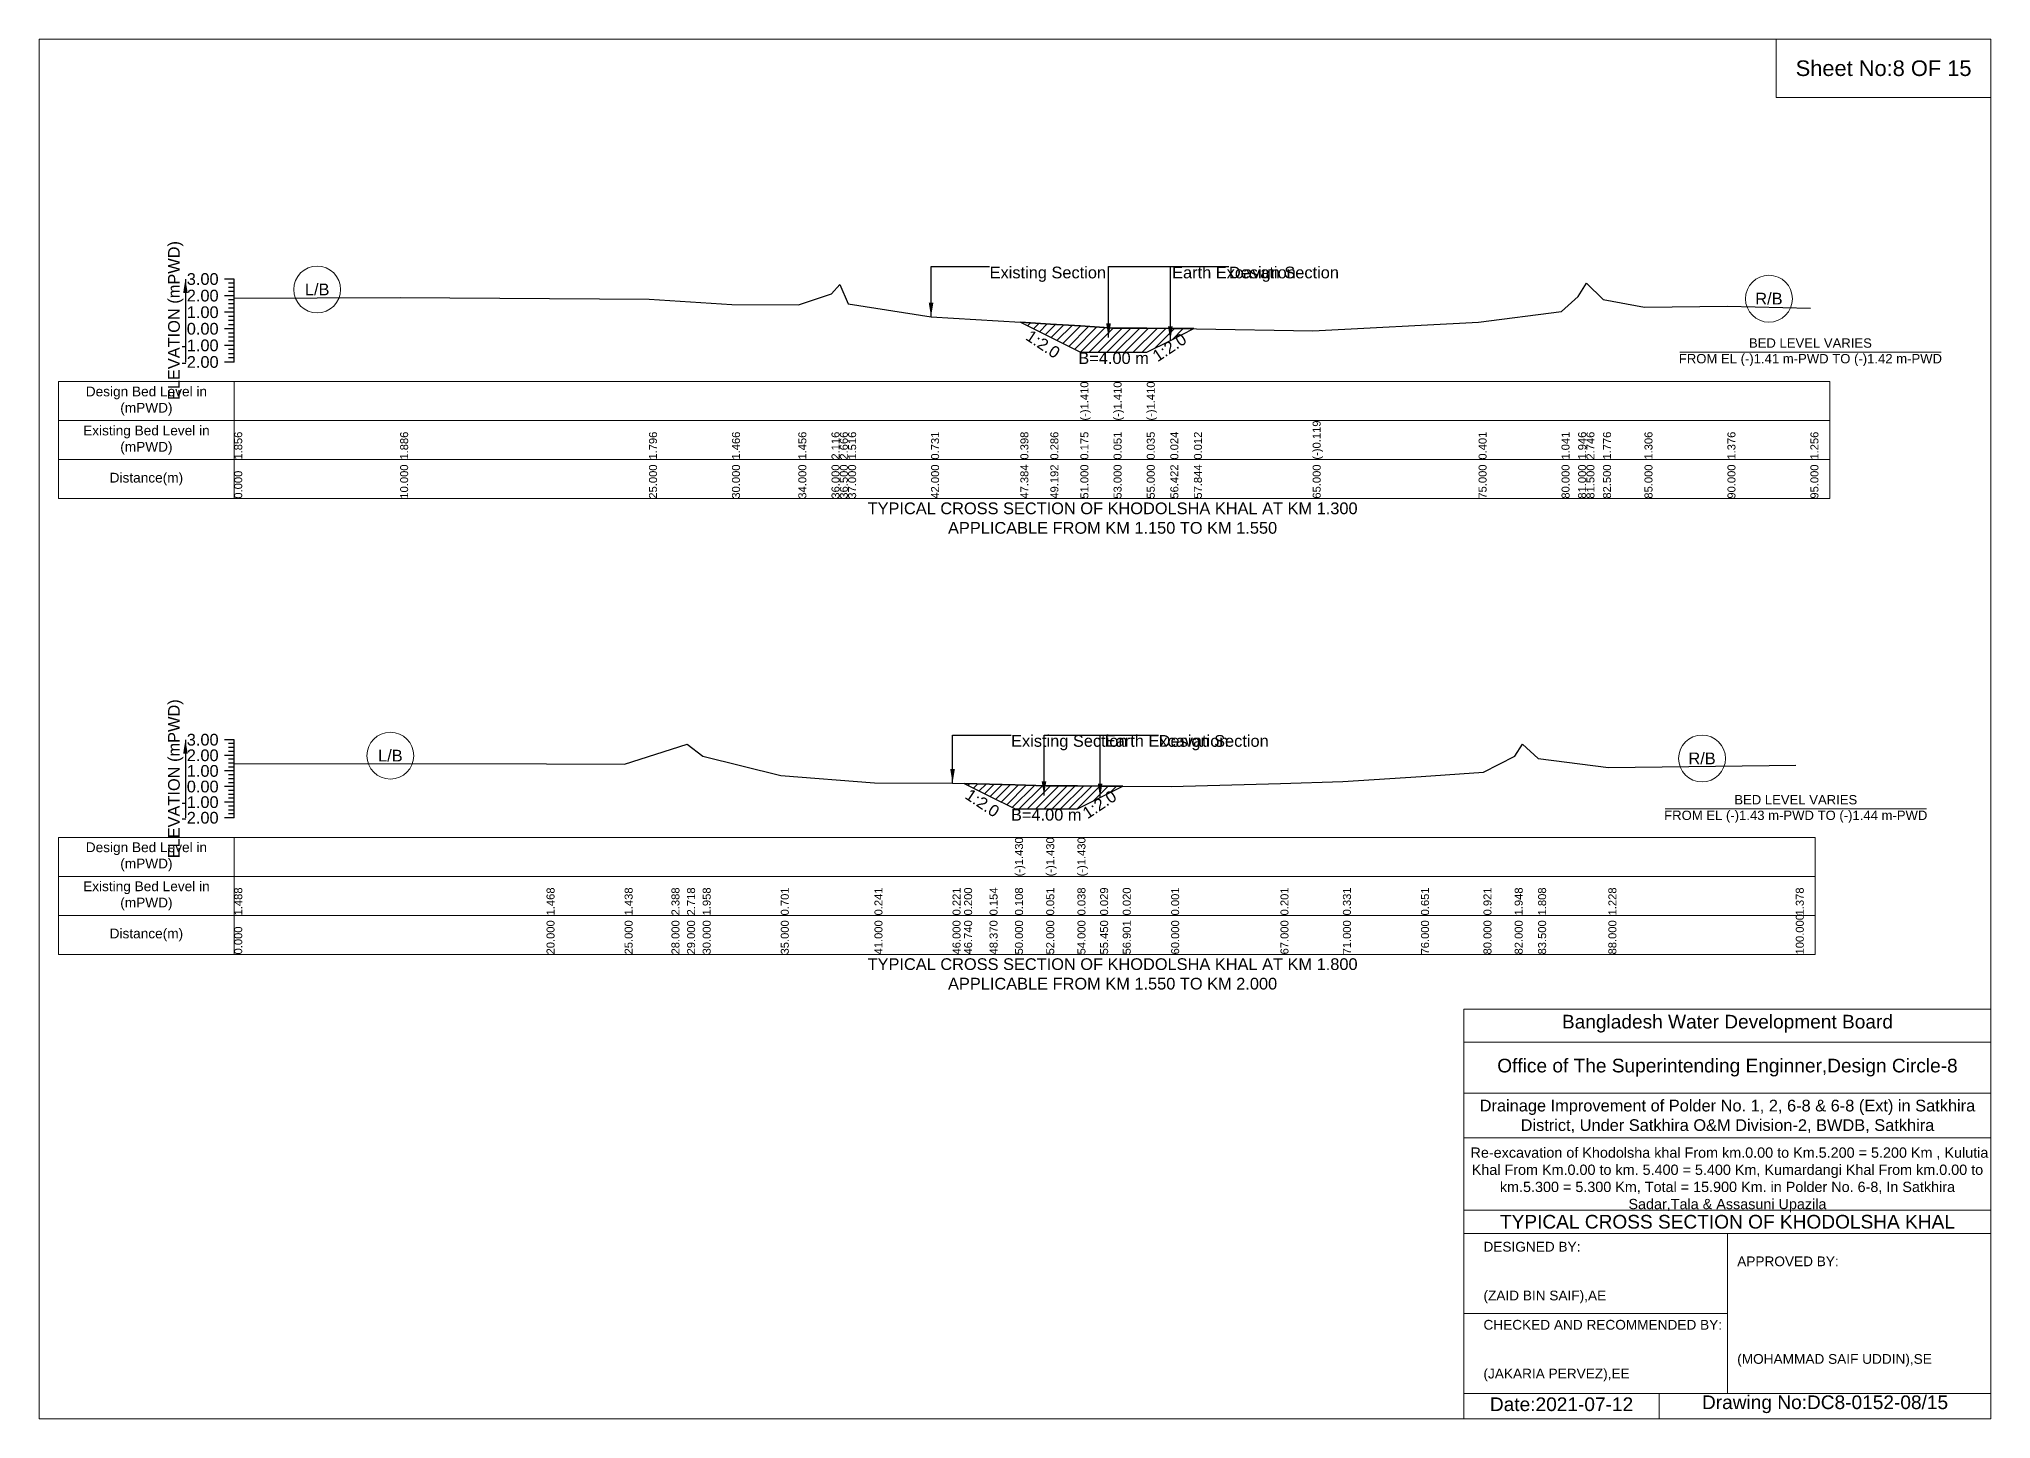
# Model space of a CAD drawing. Header units: inches. Extents: x 91000 to 568000, y -5656 to 0.
# Drawn here: x 170000 to 178000, y -5656 to 0 of the extents above; entities that cross this region are included whole.
import ezdxf

# ---------------------------------------------------------------- set-up
doc = ezdxf.new("R2010")
doc.units = ezdxf.units.IN
doc.header["$LTSCALE"] = 7
doc.header["$MEASUREMENT"] = 0
for name, color, linetype, lineweight in [('Cross section Data Border', 7, 'Continuous', 9), ('Cross Section Labels', 7, 'Continuous', 9), ('Existing_Bed_Level for Xsection', 7, 'Continuous', 25)]:
    doc.layers.add(name, color=color, linetype=linetype, lineweight=lineweight)
doc.styles.get("Standard").update_dxf_attribs({"font": 'arial.ttf'})
doc.dimstyles.get("Standard").update_dxf_attribs({"dimtxt": 0.18, "dimasz": 0.18, "dimexe": 0.18, "dimexo": 0.0625, "dimgap": 0.09, "dimtad": 0, "dimtih": 1, "dimtoh": 1, "dimdec": 4, "dimzin": 0, "dimdsep": 46, "dimtxsty": 'Standard', "dimcen": 0.09, "dimadec": 0, "dimazin": 0, "dimtfac": 1, "dimtdec": 4, "dimtofl": 0, "dimtmove": 0, "dimatfit": 3, "dimfxl": 1, "dimtolj": 1, "dimtzin": 0, "dimarcsym": 0})

msp = doc.modelspace()

# ---------------------------------------------------------------- hatches: boundary and pattern name
at = {"layer": 'Existing_Bed_Level for Xsection'}
h = msp.add_hatch(dxfattribs=at)
h.set_pattern_fill('ANSI31', color=256, scale=204, style=0)
h.paths.add_polyline_path([(174022.1, -1160.8), (174145, -1222.3), (174268, -1283.8), (174404, -1283.8), (174540, -1283.8), (174636.7, -1235.4), (174733.4, -1187.1), (174636.7, -1186.3), (174540, -1185.5), (174404, -1184.4), (174268, -1176), (174145, -1168.4)])
h = msp.add_hatch(dxfattribs=at)
h.set_pattern_fill('ANSI31', color=256, scale=192, style=0)
h.paths.add_polyline_path([(173791.4, -3051.3), (173895.7, -3103.4), (174000, -3155.6), (174128, -3155.6), (174256, -3155.6), (174348.8, -3109.2), (174441.6, -3062.8), (174348.8, -3062.2), (174256, -3061.6), (174128, -3060.8), (174000, -3057.2), (173895.7, -3054.2)])

# ---------------------------------------------------------------- linework, layer by layer
at = {"layer": 'Cross section Data Border'}
for points in [[(170080, -1403.9), (177340, -1403.9), (177340, -1883.9), (170080, -1883.9)], [(170080, -3272.1), (177280, -3272.1), (177280, -3752.1), (170080, -3752.1)]]:
    msp.add_lwpolyline(points, close=True, dxfattribs=at)
for points in [[(170800, -1403.9), (170800, -1883.9)], [(170080, -1563.9), (177340, -1563.9)], [(170080, -1723.9), (177340, -1723.9)], [(170800, -3272.1), (170800, -3752.1)], [(170080, -3432.1), (177280, -3432.1)], [(170080, -3592.1), (177280, -3592.1)]]:
    msp.add_lwpolyline(points, dxfattribs=at)
at = {"layer": 'Cross Section Labels'}
for points in [[(170000, 0), (178000, 0), (178000, -5656), (170000, -5656)], [(177120, 0), (178000, 0), (178000, -240), (177120, -240)]]:
    msp.add_lwpolyline(points, close=True, dxfattribs=at)
for points in [[(176724.2, -1283.8), (177795.8, -1283.8)], [(176664.2, -3155.6), (177735.8, -3155.6)], [(175840, -5656), (175840, -3976), (178000, -3976)], [(175840, -4112), (178000, -4112)], [(175840, -4320), (178000, -4320)], [(175840, -4504), (178000, -4504)], [(175840, -4800), (178000, -4800)], [(175840, -4896), (178000, -4896)], [(176920, -4896), (176920, -5552)], [(175840, -5224), (176920, -5224)], [(175840, -5552), (178000, -5552)], [(176640, -5552), (176640, -5656)]]:
    msp.add_lwpolyline(points, dxfattribs=at)
for centre in [(171140, -1026.7), (177090, -1064.4), (171440, -2937.5), (176816, -2948.7)]:
    msp.add_circle(centre, 96, dxfattribs=at)
at = {"layer": 'Existing_Bed_Level for Xsection'}
for points in [[(170800, -983.9), (170760, -983.9)], [(170800, -1000.9), (170776, -1000.9)], [(170800, -1017.9), (170776, -1017.9)], [(170800, -1034.9), (170776, -1034.9)], [(170800, -1323.9), (170800, -1255.9), (170800, -1187.9), (170800, -1119.9), (170800, -1051.9), (170800, -983.9)], [(170800, -1061.7), (171480, -1059.7), (172500, -1065.8), (172840, -1088.2), (173112, -1088.9), (173248, -1044), (173282, -1006.6), (173316, -1084.8), (173656, -1138.2), (174022.1, -1160.8), (174145, -1168.4), (174268, -1176), (174268, -1176), (174404, -1184.4), (174404, -1184.4), (174540, -1185.5), (174540, -1185.5), (174636.7, -1186.3), (174733.4, -1187.1), (174744, -1187.2), (175220, -1196), (175900, -1160.6), (176240, -1117.1), (176308, -1055.6), (176342, -1001.2), (176410, -1067.1), (176580, -1099.1), (176920, -1094.3), (177260, -1102.5)], [(170800, -1051.9), (170760, -1051.9)], [(170800, -1119.9), (170760, -1119.9)], [(170800, -1068.9), (170776, -1068.9)], [(170800, -1085.9), (170776, -1085.9)], [(170800, -1102.9), (170776, -1102.9)], [(170800, -1187.9), (170760, -1187.9)], [(170800, -1136.9), (170776, -1136.9)], [(170800, -1153.9), (170776, -1153.9)], [(170800, -1170.9), (170776, -1170.9)], [(170800, -1255.9), (170760, -1255.9)], [(170800, -1204.9), (170776, -1204.9)], [(170800, -1221.9), (170776, -1221.9)], [(170800, -1238.9), (170776, -1238.9)], [(170800, -1272.9), (170776, -1272.9)], [(170800, -1323.9), (170760, -1323.9)], [(170800, -1289.9), (170776, -1289.9)], [(170800, -1306.9), (170776, -1306.9)], [(170800, -2872.1), (170760, -2872.1)], [(170800, -3192.1), (170800, -3128.1), (170800, -3064.1), (170800, -3000.1), (170800, -2936.1), (170800, -2872.1)], [(170800, -2936.1), (170760, -2936.1)], [(170800, -2888.1), (170776, -2888.1)], [(170800, -2904.1), (170776, -2904.1)], [(170800, -2920.1), (170776, -2920.1)], [(170800, -2952.1), (170776, -2952.1)], [(170800, -2968.8), (172080, -2970.1), (172400, -2972), (172592, -2911.2), (172656, -2890.1), (172720, -2938.8), (173040, -3019.2), (173424, -3048.6), (173744, -3049.9), (173791.4, -3051.3), (173895.7, -3054.2), (174000, -3057.2), (174000, -3057.2), (174128, -3060.8), (174128, -3060.8), (174256, -3061.6), (174256, -3061.6), (174348.8, -3062.2), (174441.6, -3062.8), (174640, -3064), (175088, -3051.2), (175344, -3042.9), (175664, -3022.4), (175920, -3005.1), (176048, -2939.4), (176080, -2890.8), (176144, -2948.4), (176432, -2985.5), (177200, -2975.9)], [(170800, -3000.1), (170760, -3000.1)], [(170800, -2968.1), (170776, -2968.1)], [(170800, -2984.1), (170776, -2984.1)], [(170800, -3016.1), (170776, -3016.1)], [(170800, -3032.1), (170776, -3032.1)], [(170800, -3064.1), (170760, -3064.1)], [(170800, -3048.1), (170776, -3048.1)], [(170800, -3080.1), (170776, -3080.1)], [(170800, -3096.1), (170776, -3096.1)], [(170800, -3112.1), (170776, -3112.1)], [(170800, -3128.1), (170760, -3128.1)], [(170800, -3192.1), (170760, -3192.1)], [(170800, -3144.1), (170776, -3144.1)], [(170800, -3160.1), (170776, -3160.1)], [(170800, -3176.1), (170776, -3176.1)]]:
    msp.add_lwpolyline(points, dxfattribs=at)
for points in [[(174022.1, -1160.8), (174022.1, -1160.8), (174145, -1222.3), (174268, -1283.8), (174268, -1283.8), (174404, -1283.8), (174404, -1283.8), (174540, -1283.8), (174540, -1283.8), (174636.7, -1235.4), (174733.4, -1187.1), (174733.4, -1187.1), (174733.4, -1187.1), (174636.7, -1186.3), (174540, -1185.5), (174540, -1185.5), (174404, -1184.4), (174404, -1184.4), (174268, -1176), (174268, -1176), (174145, -1168.4), (174022.1, -1160.8)], [(173791.4, -3051.3), (173895.7, -3103.4), (174000, -3155.6), (174000, -3155.6), (174128, -3155.6), (174128, -3155.6), (174256, -3155.6), (174256, -3155.6), (174348.8, -3109.2), (174441.6, -3062.8), (174441.6, -3062.8), (174441.6, -3062.8), (174348.8, -3062.2), (174256, -3061.6), (174256, -3061.6), (174128, -3060.8), (174128, -3060.8), (174000, -3057.2), (174000, -3057.2), (173895.7, -3054.2)]]:
    msp.add_lwpolyline(points, close=True, dxfattribs=at)

# ---------------------------------------------------------------- texts
at = {"layer": 'Cross section Data Border', "char_height": 40, "width": 640, "attachment_point": 5}
for s, insert in [('Design Bed Level in (mPWD)', (170440, -1483.9)), ('Existing Bed Level in (mPWD)', (170440, -1643.9)), ('Distance(m)', (170440, -1803.9)), ('Design Bed Level in (mPWD)', (170440, -3352.1)), ('Existing Bed Level in (mPWD)', (170440, -3512.1)), ('Distance(m)', (170440, -3672.1))]:
    msp.add_mtext(s, dxfattribs=dict(at, insert=insert))
at = {"layer": 'Cross Section Labels'}
for s, insert, char_height, attachment_point in [('Sheet No:8 OF 15', (177560, -120), 64, 5), ('Existing Section', (173896, -932.9), 48, 1), ('Earth Excavation', (174644, -932.9), 48, 1), ('Design Section', (174876.7, -932.9), 48, 1), ('L/B', (171140, -1026.7), 48, 5), ('R/B', (177090, -1064.4), 48, 5), ('BED LEVEL VARIES ^JFROM EL (-)1.41 m-PWD TO (-)1.42 m-PWD', (177260, -1283.8), 38.4, 5), ('B=4.00 m', (174404, -1283.8), 48, 2), ('TYPICAL CROSS SECTION OF KHODOLSHA KHAL AT KM 1.300^JAPPLICABLE FROM KM 1.150 TO KM 1.550', (174400, -1963.9), 48, 5), ('Existing Section', (173984, -2852.9), 48, 1), ('Earth Excavation', (174368, -2852.9), 48, 1), ('Design Section', (174588.8, -2852.9), 48, 1), ('L/B', (171440, -2937.5), 48, 5), ('R/B', (176816, -2948.7), 48, 5), ('BED LEVEL VARIES ^JFROM EL (-)1.43 m-PWD TO (-)1.44 m-PWD', (177200, -3155.6), 38.4, 5), ('B=4.00 m', (174128, -3155.6), 48, 2), ('TYPICAL CROSS SECTION OF KHODOLSHA KHAL AT KM 1.800^JAPPLICABLE FROM KM 1.550 TO KM 2.000', (174400, -3832.1), 48, 5), ('Bangladesh Water Development Board', (176920, -4036), 56, 5), ('Office of The Superintending Enginner,Design Circle-8', (176920, -4216), 56, 5)]:
    msp.add_mtext(s, dxfattribs=dict(at, insert=insert, char_height=char_height, attachment_point=attachment_point))
at = {"layer": 'Cross Section Labels', "char_height": 48, "attachment_point": 2}
for insert, rotation in [((174128, -1230.8), 326.30993), ((174619.7, -1243.9), 33.69007), ((173879.7, -3111.4), 326.30993), ((174332.8, -3117.2), 33.69007)]:
    msp.add_mtext('1:2.0', dxfattribs=dict(at, insert=insert, rotation=rotation))
at = {"layer": 'Cross Section Labels'}
for s, insert, char_height, width, attachment_point in [('Drainage Improvement of Polder No. 1, 2, 6-8 & 6-8 (Ext) in Satkhira District, Under Satkhira O&M Division-2, BWDB, Satkhira', (176920, -4416), 48, 2240, 5), (' Re-excavation of Khodolsha khal From km.0.00 to Km.5.200 = 5.200 Km , Kulutia Khal From Km.0.00 to km. 5.400 = 5.400 Km, Kumardangi Khal From km.0.00 to km.5.300 = 5.300 Km, Total = 15.900 Km. in Polder No. 6-8, In Satkhira Sadar,Tala & Assasuni Upazila', (176920, -4676), 42.1524, 2160, 5), ('TYPICAL CROSS SECTION OF KHODOLSHA KHAL', (176920, -4848), 56, 2240, 5), ('DESIGNED BY:^J^J^J(ZAID BIN SAIF),AE', (175920, -5056), 40, 1120, 4), ('APPROVED BY:^J^J^J^J^J^J(MOHAMMAD SAIF UDDIN),SE', (176960, -5216), 40, 1120, 4), ('CHECKED AND RECOMMENDED BY:^J^J^J(JAKARIA PERVEZ),EE', (175920, -5376), 40, 1120, 4), ('Date:2021-07-12', (176240, -5596), 56, 1120, 5), ('Drawing No:DC8-0152-08/15', (177320, -5596), 56, 1760, 5)]:
    msp.add_mtext(s, dxfattribs=dict(at, insert=insert, char_height=char_height, width=width, attachment_point=attachment_point))
at = {"layer": 'Existing_Bed_Level for Xsection', "rotation": 90}
for s, insert, char_height, attachment_point in [('ELEVATION (mPWD)', (170560, -1153.9), 48, 5), ('(-)1.410', (174268, -1563.9), 32.8, 1), ('(-)1.410', (174404, -1563.9), 32.8, 1), ('(-)1.410', (174540, -1563.9), 32.8, 1), ('(-)0.119', (175220, -1723.9), 32.8, 1), ('1.856', (170800, -1723.9), 32.8, 1), ('1.886', (171480, -1723.9), 32.8, 1), ('1.796', (172500, -1723.9), 32.8, 1), ('1.466', (172840, -1723.9), 32.8, 1), ('1.456', (173112, -1723.9), 32.8, 1), ('2.116', (173248, -1723.9), 32.8, 1), ('2.666', (173282, -1723.9), 32.8, 1), ('1.516', (173316, -1723.9), 32.8, 1), ('0.731', (173656, -1723.9), 32.8, 1), ('0.398', (174022.1, -1723.9), 32.8, 1), ('0.286', (174145, -1723.9), 32.8, 1), ('0.175', (174268, -1723.9), 32.8, 1), ('0.051', (174404, -1723.9), 32.8, 1), ('0.035', (174540, -1723.9), 32.8, 1), ('0.024', (174636.7, -1723.9), 32.8, 1), ('0.012', (174733.4, -1723.9), 32.8, 1), ('0.401', (175900, -1723.9), 32.8, 1), ('1.041', (176240, -1723.9), 32.8, 1), ('1.946', (176308, -1723.9), 32.8, 1), ('2.746', (176342, -1723.9), 32.8, 1), ('1.776', (176410, -1723.9), 32.8, 1), ('1.306', (176580, -1723.9), 32.8, 1), ('1.376', (176920, -1723.9), 32.8, 1), ('1.256', (177260, -1723.9), 32.8, 1), ('10.000', (171480, -1883.9), 32.8, 1), ('25.000', (172500, -1883.9), 32.8, 1), ('30.000', (172840, -1883.9), 32.8, 1), ('34.000', (173112, -1883.9), 32.8, 1), ('36.000', (173248, -1883.9), 32.8, 1), ('36.500', (173282, -1883.9), 32.8, 1), ('37.000', (173316, -1883.9), 32.8, 1), ('42.000', (173656, -1883.9), 32.8, 1), ('47.384', (174022.1, -1883.9), 32.8, 1), ('49.192', (174145, -1883.9), 32.8, 1), ('51.000', (174268, -1883.9), 32.8, 1), ('53.000', (174404, -1883.9), 32.8, 1), ('55.000', (174540, -1883.9), 32.8, 1), ('56.422', (174636.7, -1883.9), 32.8, 1), ('57.844', (174733.4, -1883.9), 32.8, 1), ('65.000', (175220, -1883.9), 32.8, 1), ('75.000', (175900, -1883.9), 32.8, 1), ('80.000', (176240, -1883.9), 32.8, 1), ('81.000', (176308, -1883.9), 32.8, 1), ('81.500', (176342, -1883.9), 32.8, 1), ('82.500', (176410, -1883.9), 32.8, 1), ('85.000', (176580, -1883.9), 32.8, 1), ('90.000', (176920, -1883.9), 32.8, 1), ('95.000', (177260, -1883.9), 32.8, 1), ('0.000', (170800, -1883.9), 32.8, 1), ('ELEVATION (mPWD)', (170560, -3032.1), 48, 5), ('(-)1.430', (174000, -3432.1), 32.8, 1), ('(-)1.430', (174128, -3432.1), 32.8, 1), ('(-)1.430', (174256, -3432.1), 32.8, 1), ('1.488', (170800, -3592.1), 32.8, 1), ('1.468', (172080, -3592.1), 32.8, 1), ('1.438', (172400, -3592.1), 32.8, 1), ('2.388', (172592, -3592.1), 32.8, 1), ('2.718', (172656, -3592.1), 32.8, 1), ('1.958', (172720, -3592.1), 32.8, 1), ('0.701', (173040, -3592.1), 32.8, 1), ('0.241', (173424, -3592.1), 32.8, 1), ('0.221', (173744, -3592.1), 32.8, 1), ('0.200', (173791.4, -3592.1), 32.8, 1), ('0.154', (173895.7, -3592.1), 32.8, 1), ('0.108', (174000, -3592.1), 32.8, 1), ('0.051', (174128, -3592.1), 32.8, 1), ('0.038', (174256, -3592.1), 32.8, 1), ('0.029', (174348.8, -3592.1), 32.8, 1), ('0.020', (174441.6, -3592.1), 32.8, 1), ('0.001', (174640, -3592.1), 32.8, 1), ('0.201', (175088, -3592.1), 32.8, 1), ('0.331', (175344, -3592.1), 32.8, 1), ('0.651', (175664, -3592.1), 32.8, 1), ('0.921', (175920, -3592.1), 32.8, 1), ('1.948', (176048, -3592.1), 32.8, 1), ('1.808', (176144, -3592.1), 32.8, 1), ('1.228', (176432, -3592.1), 32.8, 1), ('1.378', (177200, -3592.1), 32.8, 1), ('100.000', (177200, -3752.1), 32.8, 1), ('0.000', (170800, -3752.1), 32.8, 1), ('20.000', (172080, -3752.1), 32.8, 1), ('25.000', (172400, -3752.1), 32.8, 1), ('28.000', (172592, -3752.1), 32.8, 1), ('29.000', (172656, -3752.1), 32.8, 1), ('30.000', (172720, -3752.1), 32.8, 1), ('35.000', (173040, -3752.1), 32.8, 1), ('41.000', (173424, -3752.1), 32.8, 1), ('46.000', (173744, -3752.1), 32.8, 1), ('46.740', (173791.4, -3752.1), 32.8, 1), ('48.370', (173895.7, -3752.1), 32.8, 1), ('50.000', (174000, -3752.1), 32.8, 1), ('52.000', (174128, -3752.1), 32.8, 1), ('54.000', (174256, -3752.1), 32.8, 1), ('55.450', (174348.8, -3752.1), 32.8, 1), ('56.901', (174441.6, -3752.1), 32.8, 1), ('60.000', (174640, -3752.1), 32.8, 1), ('67.000', (175088, -3752.1), 32.8, 1), ('71.000', (175344, -3752.1), 32.8, 1), ('76.000', (175664, -3752.1), 32.8, 1), ('80.000', (175920, -3752.1), 32.8, 1), ('82.000', (176048, -3752.1), 32.8, 1), ('83.500', (176144, -3752.1), 32.8, 1), ('88.000', (176432, -3752.1), 32.8, 1)]:
    msp.add_mtext(s, dxfattribs=dict(at, insert=insert, char_height=char_height, attachment_point=attachment_point))
at = {"layer": 'Existing_Bed_Level for Xsection', "char_height": 48, "attachment_point": 6}
for s, insert in [('3.00', (170736, -983.9)), ('2.00', (170736, -1051.9)), ('1.00', (170736, -1119.9)), ('0.00', (170736, -1187.9)), ('-1.00', (170736, -1255.9)), ('-2.00', (170736, -1323.9)), ('3.00', (170736, -2872.1)), ('2.00', (170736, -2936.1)), ('0.00', (170736, -3064.1)), ('1.00', (170736, -3000.1)), ('-1.00', (170736, -3128.1)), ('-2.00', (170736, -3192.1))]:
    msp.add_mtext(s, dxfattribs=dict(at, insert=insert))

# ---------------------------------------------------------------- leaders
at = {"layer": 'Cross Section Labels', "annotation_type": 0, "has_hookline": 1, "hookline_direction": 0}
for points, text_width in [([(173656, -1138.2), (173656, -932.9), (173895.9, -932.9)], 467.2), ([(174383.3, -1223.5), (174383.3, -932.9), (174643.9, -932.9)], 497), ([(174636.7, -1235.4), (174636.7, -932.9), (174876.6, -932.9)], 441.2), ([(173744, -3049.9), (173744, -2852.9), (173983.9, -2852.9)], 467.2), ([(174118.9, -3100.2), (174118.9, -2852.9), (174367.9, -2852.9)], 497), ([(174348.8, -3109.2), (174348.8, -2852.9), (174588.7, -2852.9)], 441.2)]:
    msp.add_leader(points, dimstyle='Standard', override={"dimasz": 57.6}, dxfattribs=dict(at, text_width=text_width))
at = {"layer": 'Existing_Bed_Level for Xsection'}
for points in [[(170600, -983.9), (170600, -1323.9)], [(170600, -2872.1), (170600, -3192.1)]]:
    msp.add_leader(points, dimstyle='Standard', override={"dimasz": 57.6}, dxfattribs=at)

doc.saveas('drawing.dxf')
